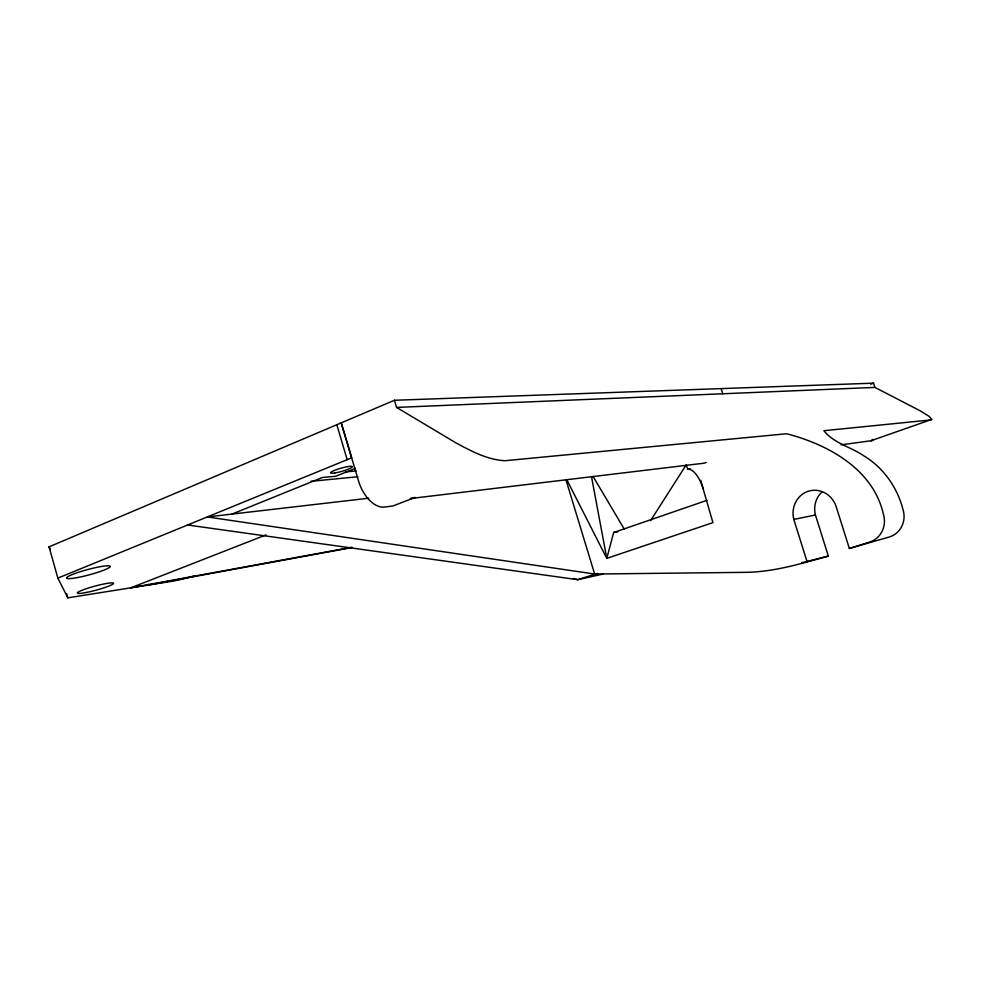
<?xml version="1.0" encoding="UTF-8"?>
<svg xmlns="http://www.w3.org/2000/svg" width="981" height="981" viewBox="0 0 981 981"><rect width="100%" height="100%" fill="white"/><g stroke="black" fill="none" stroke-linecap="round" stroke-linejoin="round"><path stroke-width="1.47" d="M706.982 500.322L613.689 532.499L606.785 558.373L712.929 522.628L700.692 480.371M650.562 520.678L686.026 465.153M872.428 439.954L870.993 440.727L931.95 419.365L928.774 416.14L920.325 410.88L874.917 387.409L396.569 407.409L394.436 400.273L49.05 546.858L57.854 578.116L67.836 597.834L170.743 581.488A28.486 3.066 -15.6 0 0 195.526 575.553M57.854 578.116L351.689 457.833L341.18 422.75L358.555 481.046A29.222 16.959 67.8 0 0 384.38 507.054L392.805 506L415.184 497.416A29.222 23.875 83.8 0 1 410.303 498.606M231.957 514.093L322.246 477.526L335.821 476.226L355.343 468.354M266.059 534.878L130.718 587.852L352.069 547.226M148.707 584.333L145.85 585.449L351.247 547.705M870.687 384.209L873.568 383.166L874.917 387.409M841.085 444.834L873.115 440.481L872.759 439.329M597.625 573.395L577.686 579.685L187.579 524.994L190.596 524.627M822.286 491.714A23.066 21.668 77.3 0 0 815.432 514.976L828.356 556.092C801.379 563.499 774.267 571.96 746.014 572.328L594.645 574.044L207.285 516.95L368.684 498.225M807.081 561.721L793.813 519.427A23.728 22.146 77.5 0 1 808.148 491.297A23.728 22.146 77.5 0 1 835.837 505.607L849.35 548.465L869.644 542.088A22.612 21.398 74.6 0 0 883.329 513.934C873.065 469.004 827.878 444.43 786.652 433.749L504.896 460.727C487.054 459.782 470.733 450.868 455.331 442.517L396.569 407.409M828.356 556.092L801.551 562.8M849.35 548.465L889.595 536.901A21.974 20.92 74.1 0 0 902.986 509.507C897.407 487.545 883.39 467.594 863.881 455.871C851.25 447.152 833.568 443.154 823.893 430.72L931.202 419.905M603.376 573.995L577.686 579.685L573.26 578.483M793.813 519.427L815.432 514.976M613.689 532.499L617.944 531.727M686.332 465.031L687.62 469.176L690.33 468.832M410.585 498.52L701.182 463.535A21.913 19.767 85.7 0 0 706.246 462.505M310.719 481.34L357.857 476.741M345.484 471.898L356.14 470.917M394.436 400.273L873.568 383.166M593.064 476.423L624.259 529.127M566.711 479.574L606.785 558.373L591.555 476.913M49.05 546.858L50.325 549.519M721.17 388.599L722.776 393.773M565.963 479.844L594.645 574.044M336.802 424.614L347.151 459.635M66.634 593.591L67.836 597.834M687.62 469.163A21.778 9.528 72 0 1 703.083 488.624M86.819 592.377A18.749 2.109 -15.1 0 0 113.538 583.266A18.749 2.109 -15.1 0 0 85.948 588.833A18.749 2.109 -15.1 0 0 86.819 592.377M78.002 577.466A22.649 2.759 -15 0 0 110.264 566.38A22.649 2.759 -15 0 0 76.874 572.83A22.649 2.759 -15 0 0 78.002 577.466M335.012 472.916A11.367 1.619 -15.9 0 0 352.351 466.895A11.367 1.619 -15.9 0 0 337.059 469.445A11.367 1.619 -15.9 0 0 335.012 472.916"/></g></svg>
